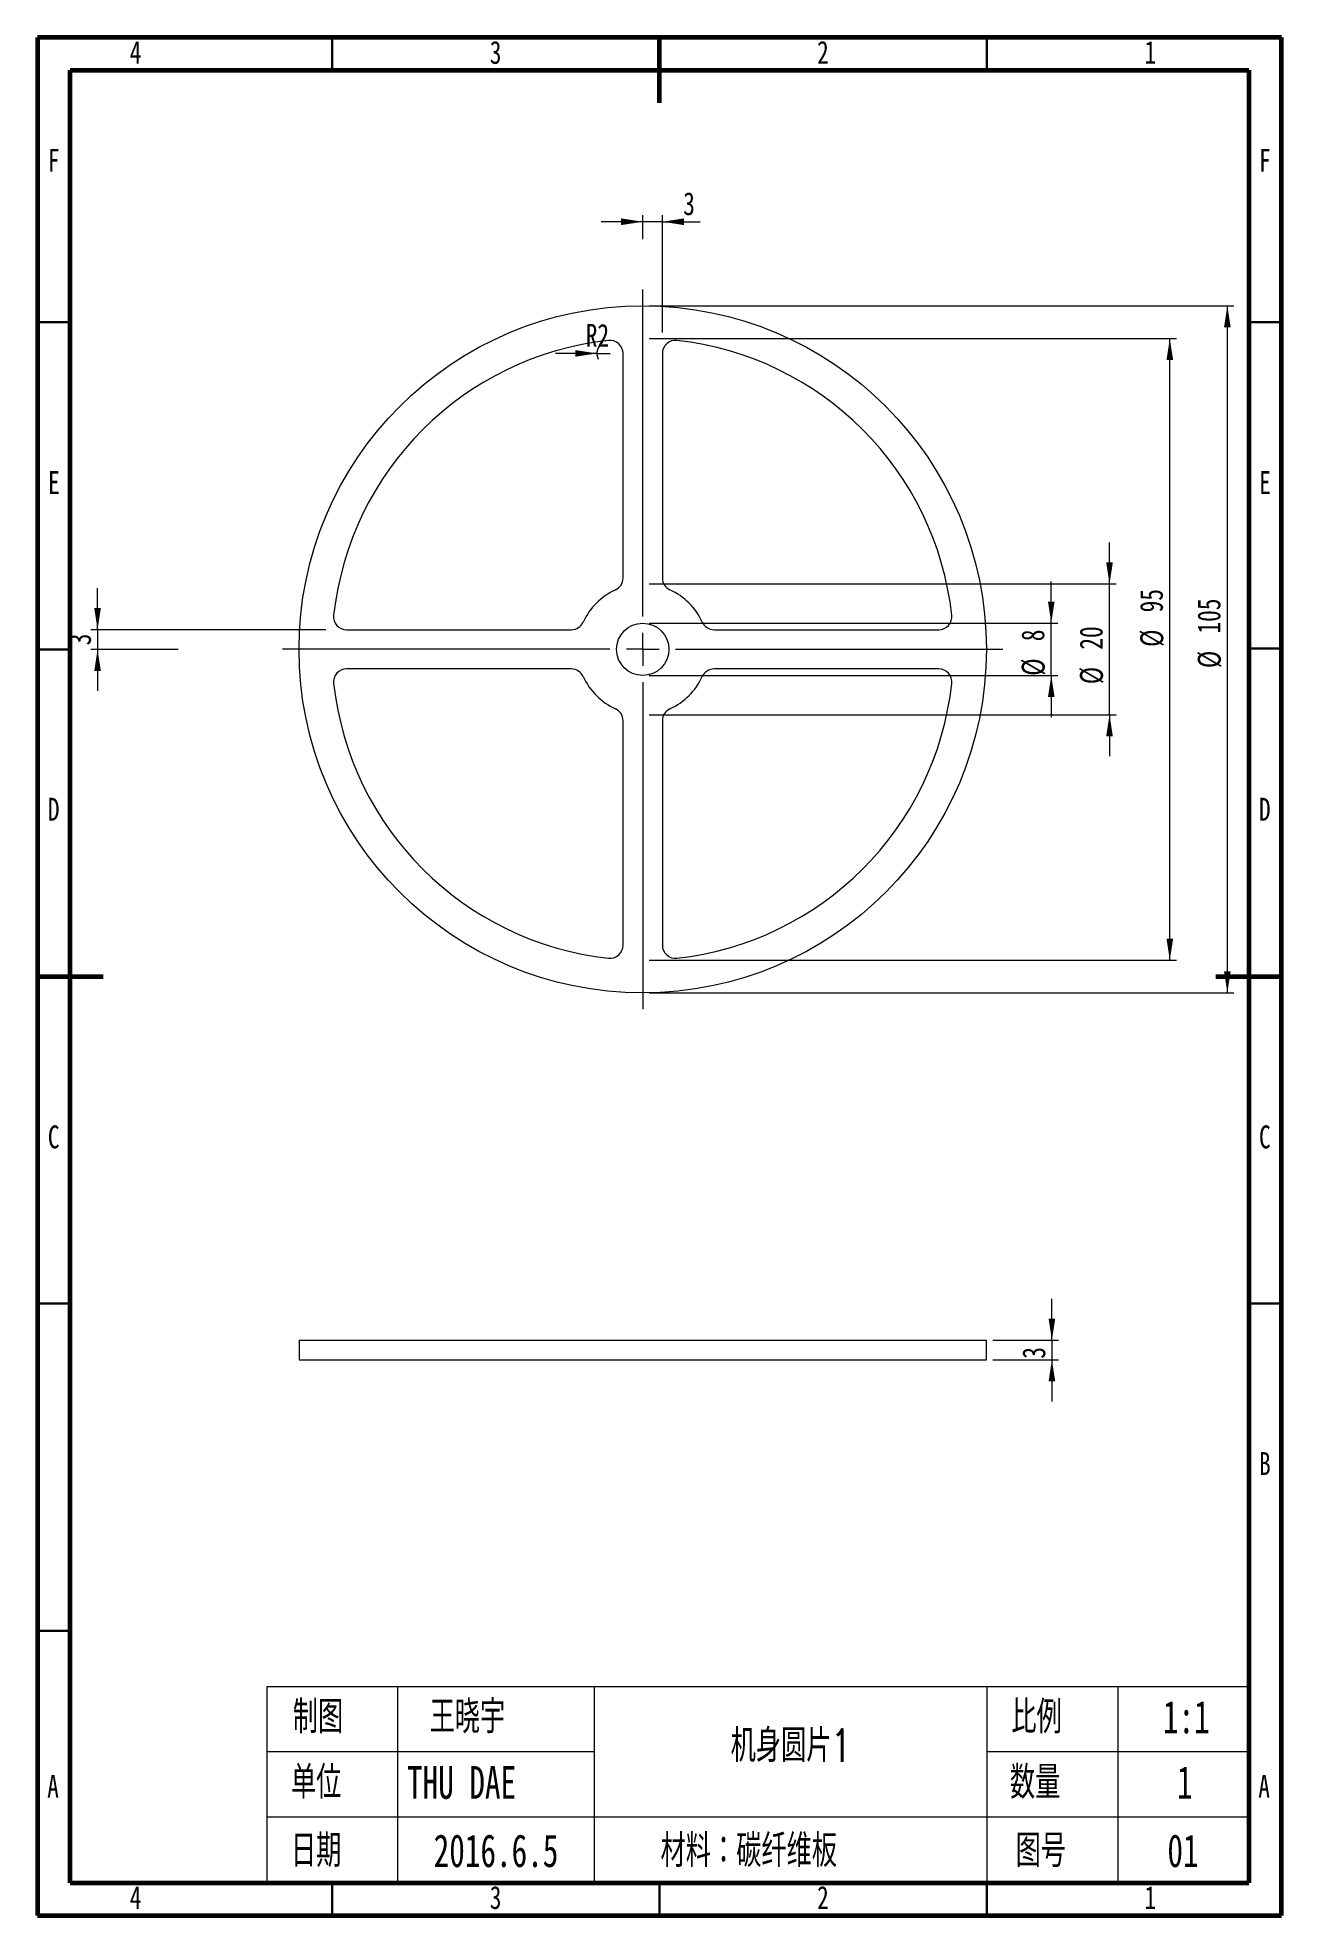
# Model space of a CAD drawing. Header units: millimetres. Extents: x 15 to 205, y 5 to 292.
import ezdxf

# ---------------------------------------------------------------- set-up
doc = ezdxf.new("R2010")
doc.units = ezdxf.units.MM
doc.styles.add('SLDTEXTSTYLE0', font='TXT', dxfattribs={"width": 0.75})
doc.styles.add('SLDTEXTSTYLE1', font='TXT', dxfattribs={"width": 0.7, "bigfont": 'bigfont'})
doc.styles.add('SLDTEXTSTYLE2', font='TXT', dxfattribs={"width": 0.7})
doc.dimstyles.new('SLDDIMSTYLE0', dxfattribs={"dimtxt": 3.5, "dimasz": 3.302, "dimexe": 0, "dimexo": 0.0625, "dimgap": 0.875, "dimtad": 1, "dimrnd": 1e-09, "dimzin": 12, "dimdsep": 46, "dimtxsty": 'SLDTEXTSTYLE0', "dimsah": 1, "dimcen": 0.09, "dimadec": 0, "dimazin": 3, "dimtfac": 1, "dimtofl": 0, "dimtmove": 0, "dimatfit": 3, "dimfxl": 0, "dimfrac": 2, "dimtolj": 1, "dimtzin": 12, "dimarcsym": 0})
doc.dimstyles.new('SLDDIMSTYLE1', dxfattribs={"dimtxt": 3.5, "dimasz": 3.302, "dimexe": 0, "dimexo": 0.0625, "dimgap": 0.875, "dimtad": 1, "dimrnd": 1e-09, "dimzin": 12, "dimdsep": 46, "dimtxsty": 'SLDTEXTSTYLE0', "dimsah": 1, "dimcen": 0.09, "dimadec": 0, "dimazin": 3, "dimtfac": 1, "dimtmove": 0, "dimatfit": 0, "dimfxl": 0, "dimfrac": 2, "dimtolj": 1, "dimtzin": 12, "dimarcsym": 0})
doc.dimstyles.new('SLDDIMSTYLE2', dxfattribs={"dimtxt": 3.5, "dimasz": 3.302, "dimexe": 0, "dimexo": 0.0625, "dimgap": 0.875, "dimtad": 1, "dimrnd": 1e-09, "dimzin": 12, "dimdsep": 46, "dimtxsty": 'SLDTEXTSTYLE0', "dimsah": 1, "dimcen": 0, "dimadec": 0, "dimazin": 3, "dimtfac": 1, "dimtofl": 0, "dimtmove": 0, "dimatfit": 3, "dimfxl": 0, "dimfrac": 2, "dimtolj": 1, "dimtzin": 12, "dimarcsym": 0})

# ---------------------------------------------------------------- blocks, each defined once
blk = doc.blocks.new('_D')
at = {"color": 7, "linetype": 'Continuous', "lineweight": 0}
for p, q in [((108.44, 251), (197.74, 251)), ((196.74, 146), (196.74, 251)), ((108.44, 146), (197.74, 146))]:
    blk.add_line(p, q, dxfattribs=at)
for points in [[(196.74, 251), (196.23, 247.7), (197.25, 247.7)], [(196.74, 146), (197.25, 149.3), (196.23, 149.3)]]:
    blk.add_solid(points, dxfattribs=at)
at = {"color": 7, "linetype": 'Continuous', "lineweight": 0, "char_height": 3.5, "attachment_point": 1, "rotation": 90, "style": 'SLDTEXTSTYLE0'}
for s, insert in [('105', (192.18, 200.91)), ('%%c', (192.23, 195.63))]:
    blk.add_mtext(s, dxfattribs=dict(at, insert=insert))
blk = doc.blocks.new('_D_1')
at = {"color": 7, "linetype": 'Continuous', "lineweight": 0}
for p, q in [((108.44, 246), (188.95, 246)), ((187.95, 151), (187.95, 246)), ((108.44, 151), (188.95, 151))]:
    blk.add_line(p, q, dxfattribs=at)
for points in [[(187.95, 246), (187.44, 242.7), (188.46, 242.7)], [(187.95, 151), (188.46, 154.3), (187.44, 154.3)]]:
    blk.add_solid(points, dxfattribs=at)
at = {"color": 7, "linetype": 'Continuous', "lineweight": 0, "char_height": 3.5, "attachment_point": 1, "rotation": 90, "style": 'SLDTEXTSTYLE0'}
for s, insert in [('95', (183.39, 204.15)), ('%%c', (183.44, 198.87))]:
    blk.add_mtext(s, dxfattribs=dict(at, insert=insert))
blk = doc.blocks.new('_D_2')
at = {"color": 7, "linetype": 'Continuous', "lineweight": 0}
for p, q in [((178.74, 208.5), (178.74, 214.85)), ((108.44, 208.5), (179.74, 208.5)), ((178.74, 188.5), (178.74, 208.5)), ((108.44, 188.5), (179.74, 188.5)), ((178.74, 188.5), (178.74, 182.15))]:
    blk.add_line(p, q, dxfattribs=at)
for points in [[(178.74, 208.5), (179.25, 211.8), (178.23, 211.8)], [(178.74, 188.5), (178.23, 185.2), (179.25, 185.2)]]:
    blk.add_solid(points, dxfattribs=at)
at = {"color": 7, "linetype": 'Continuous', "lineweight": 0, "char_height": 3.5, "attachment_point": 1, "rotation": 90, "style": 'SLDTEXTSTYLE0'}
for s, insert in [('20', (174.18, 198.45)), ('%%c', (174.23, 193.17))]:
    blk.add_mtext(s, dxfattribs=dict(at, insert=insert))
blk = doc.blocks.new('_D_3')
at = {"color": 7, "linetype": 'Continuous', "lineweight": 0}
for p, q in [((169.84, 202.5), (169.84, 208.85)), ((108.44, 202.5), (170.84, 202.5)), ((169.84, 194.5), (169.84, 202.5)), ((108.44, 194.5), (170.84, 194.5)), ((169.84, 194.5), (169.84, 188.15))]:
    blk.add_line(p, q, dxfattribs=at)
for points in [[(169.84, 202.5), (170.35, 205.8), (169.34, 205.8)], [(169.84, 194.5), (169.34, 191.2), (170.35, 191.2)]]:
    blk.add_solid(points, dxfattribs=at)
at = {"color": 7, "linetype": 'Continuous', "lineweight": 0, "char_height": 3.5, "attachment_point": 1, "rotation": 90, "style": 'SLDTEXTSTYLE0'}
for s, insert in [('8', (165.28, 199.74)), ('%%c', (165.33, 194.46))]:
    blk.add_mtext(s, dxfattribs=dict(at, insert=insert))
blk = doc.blocks.new('_D_4')
at = {"color": 7, "linetype": 'Continuous', "lineweight": 0}
for p, q in [((107.44, 261.17), (107.44, 264.85)), ((110.44, 246.91), (110.44, 264.85)), ((107.44, 263.85), (101.09, 263.85)), ((110.44, 263.85), (107.44, 263.85)), ((110.44, 263.85), (116.2, 263.85))]:
    blk.add_line(p, q, dxfattribs=at)
for points in [[(107.44, 263.85), (104.14, 264.36), (104.14, 263.34)], [(110.44, 263.85), (113.74, 263.34), (113.74, 264.36)]]:
    blk.add_solid(points, dxfattribs=at)
at = {"color": 7, "linetype": 'Continuous', "lineweight": 0, "insert": (113.62, 268.36), "char_height": 3.5, "attachment_point": 1, "style": 'SLDTEXTSTYLE0'}
blk.add_mtext('3', dxfattribs=at)
blk = doc.blocks.new('_D_5')
at = {"color": 7, "linetype": 'Continuous', "lineweight": 0}
for p, q in [((24.16, 201.5), (24.16, 207.85)), ((59.03, 201.5), (23.16, 201.5)), ((24.16, 201.5), (24.16, 198.5)), ((36.5, 198.5), (23.16, 198.5)), ((24.16, 198.5), (24.16, 192.15))]:
    blk.add_line(p, q, dxfattribs=at)
for points in [[(24.16, 201.5), (24.67, 204.8), (23.66, 204.8)], [(24.16, 198.5), (23.66, 195.2), (24.67, 195.2)]]:
    blk.add_solid(points, dxfattribs=at)
at = {"color": 7, "linetype": 'Continuous', "lineweight": 0, "insert": (19.65, 199.11), "char_height": 3.5, "attachment_point": 1, "rotation": 90, "style": 'SLDTEXTSTYLE0'}
blk.add_mtext('3', dxfattribs=at)
blk = doc.blocks.new('_D_6')
at = {"color": 7, "linetype": 'Continuous', "lineweight": 0}
for q in [(94.09, 243.73), (102.44, 243.73)]:
    blk.add_line((100.44, 243.73), q, dxfattribs=at)
blk.add_arc((102.44, 243.73), 2, 122.874, 206.5651, dxfattribs=at)
blk.add_solid([(100.44, 243.73), (97.14, 244.23), (97.14, 243.22)], dxfattribs=at)
at = {"color": 7, "linetype": 'Continuous', "lineweight": 0, "insert": (98.73, 248.24), "char_height": 3.5, "attachment_point": 1, "style": 'SLDTEXTSTYLE0'}
blk.add_mtext('R2', dxfattribs=at)
blk = doc.blocks.new('SW_CENTERMARKSYMBOL_0')
at = {"color": 0, "linetype": 'Continuous', "lineweight": 0}
for p, q in [((0, 5), (0, 55)), ((-5, 0), (-55, 0)), ((0, 0), (-2.5, 0)), ((0, 0), (0, 2.5)), ((0, 0), (0, -2.5)), ((0, 0), (2.5, 0)), ((5, 0), (55, 0)), ((0, -5), (0, -55))]:
    blk.add_line(p, q, dxfattribs=at)
blk = doc.blocks.new('_D_7')
at = {"color": 7, "linetype": 'Continuous', "lineweight": 0}
for p, q in [((169.94, 92.91), (169.94, 99.26)), ((160.94, 92.91), (170.94, 92.91)), ((169.94, 92.91), (169.94, 89.91)), ((160.94, 89.91), (170.94, 89.91)), ((169.94, 89.91), (169.94, 83.56))]:
    blk.add_line(p, q, dxfattribs=at)
for points in [[(169.94, 92.91), (170.45, 96.21), (169.43, 96.21)], [(169.94, 89.91), (169.43, 86.61), (170.45, 86.61)]]:
    blk.add_solid(points, dxfattribs=at)
at = {"color": 7, "linetype": 'Continuous', "lineweight": 0, "insert": (165.43, 90.08), "char_height": 3.5, "attachment_point": 1, "rotation": 90, "style": 'SLDTEXTSTYLE0'}
blk.add_mtext('3', dxfattribs=at)

msp = doc.modelspace()

# ---------------------------------------------------------------- linework, layer by layer
at = {"color": 7, "linetype": 'Continuous', "lineweight": 60}
for p, q in [((205, 292), (15, 292)), ((15, 292), (15, 5)), ((110, 282), (110, 292)), ((205, 5), (205, 292)), ((20, 287), (200, 287)), ((20, 10), (20, 287)), ((200, 287), (200, 10)), ((15, 148.5), (25, 148.5)), ((195, 148.5), (205, 148.5)), ((20, 10), (200, 10)), ((15, 5), (205, 5))]:
    msp.add_line(p, q, dxfattribs=at)
at = {"color": 7, "linetype": 'Continuous', "lineweight": 30}
for p, q in [((60, 287), (60, 292)), ((160, 287), (160, 292)), ((20, 248.5), (15, 248.5)), ((200, 248.5), (205, 248.5)), ((20, 198.5), (15, 198.5)), ((200, 198.651), (205, 198.651)), ((20, 98.5), (15, 98.5)), ((200, 98.5), (205, 98.5)), ((20, 48.5), (15, 48.5)), ((60, 10), (60, 5)), ((110, 10), (110, 5)), ((160, 10), (160, 5))]:
    msp.add_line(p, q, dxfattribs=at)
at = {"color": 7, "linetype": 'Continuous', "lineweight": 15}
for p, q in [((104.437, 209.411), (104.437, 243.727)), ((110.437, 243.727), (110.437, 209.411)), ((62.213, 201.502), (96.528, 201.502)), ((118.346, 201.502), (152.661, 201.502)), ((96.528, 195.502), (62.213, 195.502)), ((152.661, 195.502), (118.346, 195.502)), ((104.437, 153.278), (104.437, 187.593)), ((110.437, 187.593), (110.437, 153.278)), ((54.937, 92.912), (54.937, 89.912)), ((54.937, 92.912), (159.937, 92.912)), ((159.937, 89.912), (159.937, 92.912)), ((54.937, 89.912), (159.937, 89.912))]:
    msp.add_line(p, q, dxfattribs=at)
at = {"color": 7, "linetype": 'Continuous', "lineweight": 40}
msp.add_line((20, 65.25), (20, 10), dxfattribs=at)
at = {"color": 7, "linetype": 'Continuous', "lineweight": 0}
for p, q in [((50, 40), (50, 10)), ((50, 40), (200, 40)), ((70, 40), (70, 10)), ((100, 40), (100, 10)), ((160, 40), (160, 10)), ((180, 40), (180, 10)), ((100, 30), (50, 30)), ((200, 30), (160, 30)), ((200, 20), (50, 20))]:
    msp.add_line(p, q, dxfattribs=at)
at = {"color": 7, "linetype": 'Continuous', "lineweight": 15}
for radius in [52.5, 4]:
    msp.add_circle((107.437, 198.502), radius, dxfattribs=at)
for centre, radius, start, end in [((107.437, 198.502), 47.5, 96.30898, 173.69102), ((102.437, 243.727), 2, 0, 96.30898), ((112.437, 243.727), 2, 83.69102, 180), ((107.437, 198.502), 47.5, 6.30898, 83.69102), ((107.437, 198.502), 10, 114.62432, 155.37568), ((102.437, 209.411), 2, 294.62432, 0), ((112.437, 209.411), 2, 180, 245.37568), ((107.437, 198.502), 10, 24.62432, 65.37568), ((62.213, 203.502), 2, 173.69102, 270), ((96.528, 203.502), 2, 270, 335.37568), ((118.346, 203.502), 2, 204.62432, 270), ((152.661, 203.502), 2, 270, 6.30898), ((62.213, 193.502), 2, 90, 186.30898), ((96.528, 193.502), 2, 24.62432, 90), ((118.346, 193.502), 2, 90, 155.37568), ((152.661, 193.502), 2, 353.69102, 90), ((107.437, 198.502), 47.5, 186.30898, 263.69102), ((107.437, 198.502), 10, 204.62432, 245.37568), ((107.437, 198.502), 10, 294.62432, 335.37568), ((107.437, 198.502), 47.5, 276.30898, 353.69102), ((102.437, 187.593), 2, 0, 65.37568), ((112.437, 187.593), 2, 114.62432, 180), ((102.437, 153.278), 2, 263.69102, 0), ((112.437, 153.278), 2, 180, 276.30898)]:
    msp.add_arc(centre, radius, start, end, dxfattribs=at)

# ---------------------------------------------------------------- block references
at = {"color": 7, "linetype": 'Continuous', "lineweight": 0}
msp.add_blockref('SW_CENTERMARKSYMBOL_0', (107.437, 198.502), dxfattribs=at)

# ---------------------------------------------------------------- texts
for s, insert, char_height, attachment_point, style in [('4', (29.965, 291.486), 3.5, 2, 'SLDTEXTSTYLE0'), ('3', (84.965, 291.486), 3.5, 2, 'SLDTEXTSTYLE0'), ('2', (134.965, 291.486), 3.5, 2, 'SLDTEXTSTYLE0'), ('1', (184.965, 291.486), 3.5, 2, 'SLDTEXTSTYLE0'), ('F', (17.464, 274.986), 3.5, 2, 'SLDTEXTSTYLE0'), ('F', (202.464, 274.986), 3.5, 2, 'SLDTEXTSTYLE0'), ('E', (17.506, 225.736), 3.5, 2, 'SLDTEXTSTYLE0'), ('E', (202.506, 225.736), 3.5, 2, 'SLDTEXTSTYLE0'), ('D', (17.46, 175.808), 3.5, 2, 'SLDTEXTSTYLE0'), ('D', (202.46, 175.808), 3.5, 2, 'SLDTEXTSTYLE0'), ('C', (17.464, 125.736), 3.5, 2, 'SLDTEXTSTYLE0'), ('C', (202.464, 125.736), 3.5, 2, 'SLDTEXTSTYLE0'), ('B', (202.473, 75.808), 3.5, 2, 'SLDTEXTSTYLE0'), ('\\M+190A7图', (53.982, 37.848), 5, 1, 'SLDTEXTSTYLE1'), ('\\M+189A4晓\\M+18946', (74.882, 37.848), 5, 1, 'SLDTEXTSTYLE1'), ('\\M+194E4\\M+197E1', (163.749, 37.823), 5, 1, 'SLDTEXTSTYLE1'), ('1:1', (186.901, 37.823), 5, 1, 'SLDTEXTSTYLE2'), ('\\M+18AF7\\M+19067圆\\M+195D01', (120.862, 33.455), 5, 1, 'SLDTEXTSTYLE1'), ('A', (17.36, 26.486), 3.5, 2, 'SLDTEXTSTYLE0'), ('单\\M+188CA', (53.706, 27.833), 5, 1, 'SLDTEXTSTYLE1'), ('THU DAE', (71.435, 27.833), 5, 1, 'SLDTEXTSTYLE2'), ('\\M+19094\\M+197CA', (163.531, 27.833), 5, 1, 'SLDTEXTSTYLE1'), ('1', (189.05, 27.833), 5, 1, 'SLDTEXTSTYLE2'), ('A', (202.36, 26.486), 3.5, 2, 'SLDTEXTSTYLE0'), ('\\M+193FA\\M+18AFA', (53.706, 17.402), 5, 1, 'SLDTEXTSTYLE1'), ('2016.6.5', (75.503, 17.402), 5, 1, 'SLDTEXTSTYLE2'), ('\\M+18DDE\\M+197BF\\M+18146碳纤维\\M+194C2', (110.16, 17.402), 5, 1, 'SLDTEXTSTYLE1'), ('图\\M+18D86', (164.404, 17.402), 5, 1, 'SLDTEXTSTYLE1'), ('01', (187.585, 17.402), 5, 1, 'SLDTEXTSTYLE2'), ('4', (29.965, 9.486), 3.5, 2, 'SLDTEXTSTYLE0'), ('3', (84.965, 9.486), 3.5, 2, 'SLDTEXTSTYLE0'), ('2', (134.965, 9.486), 3.5, 2, 'SLDTEXTSTYLE0'), ('1', (184.965, 9.486), 3.5, 2, 'SLDTEXTSTYLE0')]:
    msp.add_mtext(s, dxfattribs=dict(at, insert=insert, char_height=char_height, attachment_point=attachment_point, style=style))

# ---------------------------------------------------------------- dimensions: what is measured, and where the dimension line sits
dim = msp.add_linear_dim(base=(107.437, 266.629), p1=(110.437, 245.907), p2=(107.437, 260.169), dimstyle='SLDDIMSTYLE1', dxfattribs=at)
dim.commit()
dim.dimension.update_dxf_attribs({"geometry": '_D_4', "text_midpoint": (114.909, 266.629), "dimtype": 160})
for base, p1, p2, dimstyle, picture, middle in [((193.937, 251.002), (107.437, 146.002), (107.437, 251.002), 'SLDDIMSTYLE0', '_D', (193.937, 202.145)), ((185.146, 246.002), (107.437, 151.002), (107.437, 246.002), 'SLDDIMSTYLE0', '_D_1', (185.146, 204.099)), ((175.937, 208.502), (107.437, 188.502), (107.437, 208.502), 'SLDDIMSTYLE1', '_D_2', (175.937, 198.394)), ((167.039, 202.502), (107.437, 194.502), (107.437, 202.502), 'SLDDIMSTYLE1', '_D_3', (167.039, 198.394))]:
    dim = msp.add_linear_dim(base=base, p1=p1, p2=p2, angle=90, text='%%c<>', dimstyle=dimstyle, dxfattribs=at)
    dim.commit()
    dim.dimension.update_dxf_attribs({"geometry": picture, "text_midpoint": middle, "dimtype": 160})
dim = msp.add_radius_dim(center=(102.437, 243.727), mpoint=(100.437, 243.727), dimstyle='SLDDIMSTYLE2', dxfattribs=at)
dim.commit()
dim.dimension.update_dxf_attribs({"geometry": '_D_6', "text_midpoint": (101.437, 243.727), "dimtype": 164})
for base, p1, p2, picture, middle in [((21.386, 198.502), (60.032, 201.502), (37.502, 198.502), '_D_5', (21.386, 200.399)), ((169.937, 89.912), (159.937, 92.912), (159.937, 89.912), '_D_7', (169.937, 91.37))]:
    dim = msp.add_linear_dim(base=base, p1=p1, p2=p2, angle=90, dimstyle='SLDDIMSTYLE1', dxfattribs=at)
    dim.commit()
    dim.dimension.update_dxf_attribs({"geometry": picture, "text_midpoint": middle, "dimtype": 160})

doc.saveas('drawing.dxf')
